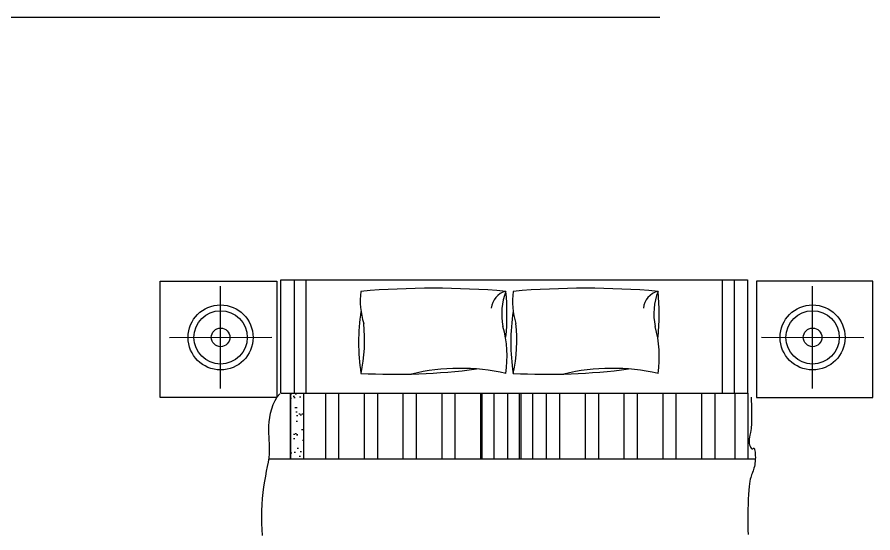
# Model space of a CAD drawing. Header units: millimetres. Extents: x -733 to 20318, y 212 to 20507.
# Drawn here: x 17406 to 20318, y 11042 to 12797 of the extents above; entities that cross this region are included whole.
import ezdxf

# ---------------------------------------------------------------- set-up
doc = ezdxf.new("R2010")
doc.units = ezdxf.units.MM
doc.layers.get('0').update_dxf_attribs({"color": 250})

msp = doc.modelspace()

# ---------------------------------------------------------------- hatches: boundary and pattern name
at = {"true_color": 0x000000}
h = msp.add_hatch(dxfattribs=at)
h.set_pattern_fill('AR-SAND', color=18, scale=24, angle=1080, style=0)
h.set_pattern_definition([(37.5, (-44380.724, -12353.69), (-1.51184, 46.24377), [0, -36.48, 0, -40.8, 0, -39]), (7.5, (-44380.724, -12353.69), (42.47464, 67.731506), [0, -19.68, 0, -32.88, 0, -12.6]), (327.5, (-44410.244, -12353.69), (74.739405, 0.135817), [0, -12, 0, -43.2, 0, -56.4]), (317.5, (-44410.244, -12353.69), (72.14704, 21.064214), [0, -6, 0, -28.32, 0, -32.4])])
h.paths.add_polyline_path([(18336.5, 11516.7), (18380.5, 11516.7), (18380.5, 11292.4), (18336.5, 11292.4)])

# ---------------------------------------------------------------- linework, layer by layer
at = {"color": 18, "true_color": 0x000000}
for p, q in [((-732.8, 12796.7), (19593.4, 12796.7)), ((18098.8, 11533), (18098.8, 11880.7)), ((18303.5, 11903), (19891.3, 11903)), ((18348.7, 11903), (18348.7, 11516.7)), ((18389, 11903), (18389, 11516.7)), ((19805.8, 11903), (19805.8, 11516.7)), ((19846.1, 11903), (19846.1, 11516.7)), ((19891.3, 11903), (19891.3, 11516.7)), ((20113, 11533), (20113, 11880.7)), ((17924.9, 11706.5), (18272.6, 11707.2)), ((19939.2, 11707.2), (20286.9, 11706.5)), ((18336.5, 11516.7), (18336.5, 11292.4)), ((18380.5, 11516.7), (18380.5, 11292.4)), ((18988.1, 11516.7), (18988.1, 11292.4)), ((19918.1, 11292.4), (18262.8, 11292.4))]:
    msp.add_line(p, q, dxfattribs=at)
for points in [[(17893.7, 11898.6), (18289.7, 11898.6), (18289.7, 11502.6), (17893.7, 11502.6)], [(20318.1, 11898.6), (19922.1, 11898.6), (19922.1, 11502.6), (20318.1, 11502.6)], [(18336.5, 11516.7), (18380.5, 11516.7), (18380.5, 11292.4), (18336.5, 11292.4)]]:
    msp.add_lwpolyline(points, close=True, dxfattribs=at)
for points in [[(18303.5, 11516.7), (18303.5, 11903)], [(18241.4, 11032.9), (18239.9, 11052.8), (18239, 11073.6), (18238.7, 11094.9), (18239, 11116.4), (18239.9, 11137.8), (18241.4, 11158.9), (18243.4, 11179.3), (18246, 11198.9), (18249, 11217.5), (18252.2, 11235.1), (18255.5, 11251.9), (18258.6, 11267.8), (18261.3, 11282.7), (18263.5, 11296.8), (18265, 11310.1), (18265.7, 11322.5), (18265.7, 11334.3), (18265.2, 11345.7), (18264.4, 11356.9), (18263.6, 11368.3), (18262.9, 11380), (18262.6, 11392.3), (18262.9, 11405.4), (18263.9, 11419.5), (18265.8, 11434.3), (18268.7, 11449.3), (18272.6, 11464.2), (18277.7, 11478.7), (18284, 11492.3), (18291.6, 11504.6), (18300.6, 11515.3)], [(18303.5, 11516.7), (19893, 11516.7), (19893, 11292.4)], [(18456.3, 11292.4), (18456.3, 11516.7)], [(18500.3, 11516.7), (18500.3, 11292.4)], [(18588.3, 11292.4), (18588.3, 11516.7)], [(18632.3, 11516.7), (18632.3, 11292.4)], [(18720.3, 11292.4), (18720.3, 11516.7)], [(18764.3, 11516.7), (18764.3, 11292.4)], [(18852.3, 11292.4), (18852.3, 11516.7)], [(18896.3, 11516.7), (18896.3, 11292.4)], [(18984.3, 11292.4), (18984.3, 11516.7)], [(19028.3, 11516.7), (19028.3, 11292.4)], [(19076.1, 11292.4), (19076.1, 11516.7)], [(19116.3, 11292.4), (19116.3, 11516.7)], [(19120.1, 11516.7), (19120.1, 11292.4)], [(19160.3, 11516.7), (19160.3, 11292.4)], [(19208.1, 11292.4), (19208.1, 11516.7)], [(19252.1, 11516.7), (19252.1, 11292.4)], [(19340.1, 11292.4), (19340.1, 11516.7)], [(19384.1, 11516.7), (19384.1, 11292.4)], [(19472.1, 11292.4), (19472.1, 11516.7)], [(19516.1, 11516.7), (19516.1, 11292.4)], [(19604.1, 11292.4), (19604.1, 11516.7)], [(19648.1, 11516.7), (19648.1, 11292.4)], [(19736.1, 11292.4), (19736.1, 11516.7)], [(19780.1, 11516.7), (19780.1, 11292.4)], [(19849, 11292.4), (19849, 11516.7)], [(19903.8, 11503.7), (19905.2, 11466), (19905.5, 11436.2), (19904.8, 11413.4), (19903.5, 11396.3), (19901.8, 11383.7), (19900, 11374.6), (19898.4, 11367.7), (19897.3, 11362), (19896.8, 11356.4), (19897, 11350.9), (19897.7, 11345.7), (19898.8, 11340.8), (19900.2, 11336.5), (19901.8, 11332.9), (19903.5, 11330.1), (19905.2, 11328.3), (19906.8, 11327.6), (19908.2, 11327.6), (19909.5, 11328.2), (19910.7, 11329), (19911.9, 11329.6), (19912.9, 11329.9), (19913.9, 11329.4), (19914.8, 11327.8), (19915.7, 11325), (19916.5, 11321.1), (19917.2, 11316.2), (19917.7, 11310.6), (19918, 11304.5), (19918.2, 11298), (19918.1, 11291.5), (19917.7, 11285.1), (19917, 11278.9), (19916, 11273.1), (19914.9, 11267.5), (19913.5, 11262.2), (19912, 11257.1), (19910.4, 11252.3), (19908.8, 11247.7), (19907.1, 11243.3), (19905.5, 11239), (19904, 11234.5), (19902.5, 11229.6), (19901.1, 11224), (19899.7, 11217.2), (19898.4, 11209), (19897.2, 11199), (19896.1, 11187), (19895, 11172.8), (19894.1, 11156.7), (19893.4, 11139.2), (19892.8, 11121), (19892.5, 11102.4), (19892.4, 11084.2), (19892.6, 11066.7), (19893.2, 11050.6), (19894.1, 11036.1)]]:
    msp.add_lwpolyline(points, dxfattribs=at)
for centre, radius in [((18098.8, 11706.9), 110.6), ((18098.8, 11706.9), 90.8), ((20113, 11706.9), 110.6), ((20113, 11706.9), 90.8), ((18098.8, 11706.9), 31.7), ((20113, 11706.9), 31.7)]:
    msp.add_circle(centre, radius, dxfattribs=at)
for centre, radius, start, end in [((18819.6, 11829.5), 245.5, 172.0225, 197.8578), ((18822.9, 8999.7), 2874.4, 85.082, 94.918), ((19084, 11800.6), 64.6, 103.0862, 175.1007), ((19264.7, 11787.7), 209.6, 158.7829, 191.9106), ((18262.5, 11785.4), 810.6, 354.4677, 5.5323), ((19337.4, 11829.5), 245.5, 172.0225, 197.8578), ((19340.7, 8999.7), 2874.4, 85.082, 94.918), ((19601.7, 11800.6), 64.6, 103.0862, 175.1007), ((19782.5, 11787.7), 209.6, 158.7829, 191.9106), ((18780.3, 11785.4), 810.6, 354.4677, 5.5323), ((19243.2, 11689.9), 675, 171.0114, 188.9886), ((19761, 11689.9), 675, 171.0114, 188.9886), ((18045.2, 11699.2), 543.6, 347.8171, 5.8068), ((18690.5, 11641.8), 383.1, 351.3968, 15.5408), ((18562.9, 11699.2), 543.6, 347.8171, 5.8068), ((19208.3, 11641.8), 383.1, 351.3968, 15.5408), ((18691.3, 13733.4), 2152, 266.9417, 277.4263), ((18913.9, 10888.5), 713.1, 77.406, 103.4182), ((19209, 13733.4), 2152, 266.9417, 277.4263), ((19431.6, 10888.5), 713.1, 77.406, 103.4182)]:
    msp.add_arc(centre, radius, start, end, dxfattribs=at)

doc.saveas('drawing.dxf')
